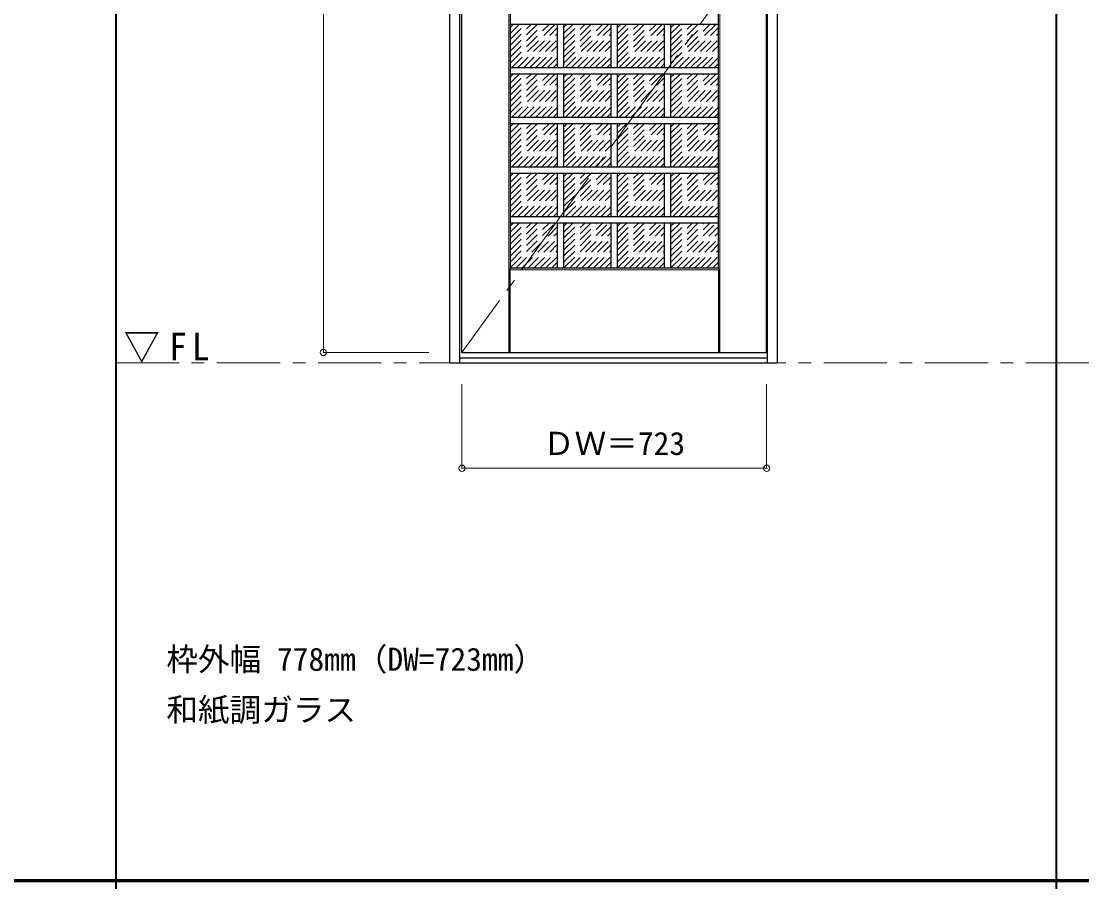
# Model space of a CAD drawing. Units: millimetres, scale not verified. Extents: x -6000 to 5700, y -4307 to 4260.
# Drawn here: x -3483 to -966, y 186 to 2230 of the extents above; entities that cross this region are included whole.
import ezdxf
from ezdxf.enums import TextEntityAlignment as Align

# ---------------------------------------------------------------- set-up
doc = ezdxf.new("R2010")
doc.units = ezdxf.units.MM
doc.header["$LTSCALE"] = 30
doc.header["$PDMODE"] = 32
doc.header["$PDSIZE"] = 15
for name, pattern in [('CHAIN1', [8, 5, -1, 1, -1]), ('CHAIN2', [12, 9, -1, 1, -1]), ('DASHED1', [1.8, 1.2, -0.6])]:
    doc.linetypes.add(name, pattern=pattern)
for name, color, linetype, lineweight in [('0-1_通り芯', 4, 'CHAIN1', 9), ('0-2_扉', 3, 'Continuous', 25), ('0-3_仕上げ', 3, 'Continuous', 25), ('0-4_枠', 3, 'Continuous', 25), ('0-7', 7, 'CHAIN2', 18), ('0-B_寸法', 7, 'Continuous', 9), ('0-C_ハッチ', 4, 'DASHED1', 9), ('F-1_枠', 6, 'Continuous', 40)]:
    doc.layers.add(name, color=color, linetype=linetype, lineweight=lineweight)
doc.layers.add('0-A_文字', color=7, linetype='Continuous')
doc.styles.add('ＭＳ ゴシック', font='')
doc.styles.get('ＭＳ ゴシック').set_extended_font_data('MS Gothic')

msp = doc.modelspace()

# ---------------------------------------------------------------- linework, layer by layer
at = {"layer": '0-1_通り芯', "color": 7, "lineweight": 18}
msp.add_line((-3258.4, 1418), (3436.4, 1418), dxfattribs=at)
at = {"layer": '0-2_扉'}
for p, q in [((-2436.8, 1443), (-2436.8, 3438)), ((-1713.8, 1443), (-1713.8, 3438)), ((-2436.8, 1443), (-1713.8, 1443))]:
    msp.add_line(p, q, dxfattribs=at)
at = {"layer": '0-3_仕上げ', "color": 7, "lineweight": 18}
for p, q in [((-1824.8, 1443), (-1824.8, 3438)), ((-2325.8, 1443), (-2325.8, 2389)), ((-2321.8, 1643), (-2324.3, 1640.5)), ((-2324.3, 1443), (-2324.3, 1640.5)), ((-2322.8, 1639), (-1827.8, 1639)), ((-1828.8, 1643), (-1826.3, 1640.5)), ((-1827.8, 1639), (-1826.3, 1640.5)), ((-1827.8, 1443), (-1827.8, 1639)), ((-1826.3, 1443), (-1826.3, 1640.5))]:
    msp.add_line(p, q, dxfattribs=at)
at = {"layer": '0-3_仕上げ'}
for p, q in [((-1828.8, 3288), (-1828.8, 1643)), ((-2321.8, 1643), (-2321.8, 2389)), ((-1828.8, 2222), (-2321.8, 2222)), ((-2209.8, 2119), (-2209.8, 2222)), ((-2194.8, 2119), (-2194.8, 2222)), ((-2082.8, 2119), (-2082.8, 2222)), ((-2067.8, 2119), (-2067.8, 2222)), ((-1955.8, 2119), (-1955.8, 2222)), ((-1940.8, 2119), (-1940.8, 2222)), ((-1828.8, 2119), (-2321.8, 2119)), ((-1828.8, 2104), (-2321.8, 2104)), ((-2209.8, 2001), (-2209.8, 2104)), ((-2194.8, 2001), (-2194.8, 2104)), ((-2082.8, 2001), (-2082.8, 2104)), ((-2067.8, 2001), (-2067.8, 2104)), ((-1955.8, 2001), (-1955.8, 2104)), ((-1940.8, 2001), (-1940.8, 2104)), ((-1828.8, 2001), (-2321.8, 2001)), ((-1828.8, 1986), (-2321.8, 1986)), ((-2209.8, 1883), (-2209.8, 1986)), ((-2194.8, 1883), (-2194.8, 1986)), ((-2082.8, 1883), (-2082.8, 1986)), ((-2067.8, 1883), (-2067.8, 1986)), ((-1955.8, 1883), (-1955.8, 1986)), ((-1940.8, 1883), (-1940.8, 1986)), ((-1828.8, 1883), (-2321.8, 1883)), ((-1828.8, 1868), (-2321.8, 1868)), ((-2209.8, 1765), (-2209.8, 1868)), ((-2194.8, 1765), (-2194.8, 1868)), ((-2082.8, 1765), (-2082.8, 1868)), ((-2067.8, 1765), (-2067.8, 1868)), ((-1955.8, 1765), (-1955.8, 1868)), ((-1940.8, 1765), (-1940.8, 1868)), ((-1828.8, 1765), (-2321.8, 1765)), ((-1828.8, 1750), (-2321.8, 1750)), ((-2209.8, 1643), (-2209.8, 1750)), ((-2194.8, 1643), (-2194.8, 1750)), ((-2082.8, 1643), (-2082.8, 1750)), ((-2067.8, 1643), (-2067.8, 1750)), ((-1955.8, 1643), (-1955.8, 1750)), ((-1940.8, 1643), (-1940.8, 1750)), ((-1828.8, 1643), (-2321.8, 1643))]:
    msp.add_line(p, q, dxfattribs=at)
at = {"layer": '0-3_仕上げ', "color": 7, "lineweight": 18}
msp.add_lwpolyline([(-2322.8, 1443), (-2322.8, 1639), (-2324.3, 1640.5)], dxfattribs=at)
at = {"layer": '0-4_枠'}
for p, q in [((-2465.8, 1418), (-2465.8, 3465)), ((-1687.8, 1418), (-1687.8, 3465)), ((-2441.8, 1418), (-2441.8, 3441)), ((-1711.8, 1418), (-1711.8, 3441)), ((-2465.8, 1418), (-1687.8, 1418)), ((-2441.8, 1430), (-1711.8, 1430))]:
    msp.add_line(p, q, dxfattribs=at)
at = {"layer": '0-7'}
msp.add_line((-1713.8, 2440.5), (-2436.8, 1443), dxfattribs=at)
at = {"layer": '0-B_寸法', "color": 4}
for p, q in [((-2765.8, 3438), (-2765.8, 1443)), ((-2765.8, 1443), (-2515.8, 1443)), ((-2436.8, 1168), (-2436.8, 1368)), ((-1713.8, 1168), (-1713.8, 1368)), ((-2436.8, 1168), (-1713.8, 1168))]:
    msp.add_line(p, q, dxfattribs=at)
at = {"layer": '0-B_寸法'}
for p in [(-2765.8, 1443), (-2436.8, 1168), (-1713.8, 1168)]:
    msp.add_point(p, dxfattribs=at)
at = {"layer": '0-C_ハッチ'}
for p, q in [((-2321.8, 2130.49), (-2230.29, 2222)), ((-2321.8, 2144.63), (-2244.43, 2222)), ((-2321.8, 2158.77), (-2258.57, 2222)), ((-2321.8, 2172.92), (-2272.72, 2222)), ((-2321.8, 2187.06), (-2286.86, 2222)), ((-2321.8, 2201.2), (-2301, 2222)), ((-2321.8, 2215.34), (-2315.14, 2222)), ((-2319.15, 2119), (-2216.15, 2222)), ((-2194.8, 2130.21), (-2103.01, 2222)), ((-2194.8, 2144.35), (-2117.15, 2222)), ((-2194.8, 2158.5), (-2131.3, 2222)), ((-2194.8, 2172.64), (-2145.44, 2222)), ((-2194.8, 2186.78), (-2159.58, 2222)), ((-2194.8, 2200.92), (-2173.72, 2222)), ((-2194.8, 2215.06), (-2187.86, 2222)), ((-2191.87, 2119), (-2088.87, 2222)), ((-2067.8, 2129.93), (-1975.73, 2222)), ((-2067.8, 2144.07), (-1989.87, 2222)), ((-2067.8, 2158.22), (-2004.02, 2222)), ((-2067.8, 2172.36), (-2018.16, 2222)), ((-2067.8, 2186.5), (-2032.3, 2222)), ((-2067.8, 2200.64), (-2046.44, 2222)), ((-2067.8, 2214.78), (-2060.58, 2222)), ((-2064.59, 2119), (-1961.59, 2222)), ((-1940.8, 2129.65), (-1848.45, 2222)), ((-1940.8, 2143.79), (-1862.59, 2222)), ((-1940.8, 2157.94), (-1876.74, 2222)), ((-1940.8, 2172.08), (-1890.88, 2222)), ((-1940.8, 2186.22), (-1905.02, 2222)), ((-1940.8, 2200.36), (-1919.16, 2222)), ((-1940.8, 2214.51), (-1933.31, 2222)), ((-1937.31, 2119), (-1834.31, 2222)), ((-2305.01, 2119), (-2209.8, 2214.21)), ((-2290.86, 2119), (-2209.8, 2200.06)), ((-2177.73, 2119), (-2082.8, 2213.93)), ((-2163.58, 2119), (-2082.8, 2199.78)), ((-2050.45, 2119), (-1955.8, 2213.65)), ((-2036.31, 2119), (-1955.8, 2199.51)), ((-1923.17, 2119), (-1828.8, 2213.37)), ((-1909.03, 2119), (-1828.8, 2199.23)), ((-2276.72, 2119), (-2209.8, 2185.92)), ((-2262.58, 2119), (-2209.8, 2171.78)), ((-2149.44, 2119), (-2082.8, 2185.64)), ((-2135.3, 2119), (-2082.8, 2171.5)), ((-2022.16, 2119), (-1955.8, 2185.36)), ((-2008.02, 2119), (-1955.8, 2171.22)), ((-1894.88, 2119), (-1828.8, 2185.08)), ((-1880.74, 2119), (-1828.8, 2170.94)), ((-2248.44, 2119), (-2209.8, 2157.64)), ((-2234.3, 2119), (-2209.8, 2143.5)), ((-2121.16, 2119), (-2082.8, 2157.36)), ((-2107.02, 2119), (-2082.8, 2143.22)), ((-1993.88, 2119), (-1955.8, 2157.08)), ((-1979.74, 2119), (-1955.8, 2142.94)), ((-1866.6, 2119), (-1828.8, 2156.8)), ((-1852.46, 2119), (-1828.8, 2142.66)), ((-2220.15, 2119), (-2209.8, 2129.35)), ((-2092.87, 2119), (-2082.8, 2129.07)), ((-1965.59, 2119), (-1955.8, 2128.79)), ((-1838.32, 2119), (-1828.8, 2128.52)), ((-2321.8, 2012.49), (-2230.29, 2104)), ((-2321.8, 2026.63), (-2244.43, 2104)), ((-2321.8, 2040.77), (-2258.57, 2104)), ((-2321.8, 2054.92), (-2272.72, 2104)), ((-2321.8, 2069.06), (-2286.86, 2104)), ((-2321.8, 2083.2), (-2301, 2104)), ((-2321.8, 2097.34), (-2315.14, 2104)), ((-2319.15, 2001), (-2216.15, 2104)), ((-2305.01, 2001), (-2209.8, 2096.21)), ((-2194.8, 2012.21), (-2103.01, 2104)), ((-2194.8, 2026.35), (-2117.15, 2104)), ((-2194.8, 2040.5), (-2131.3, 2104)), ((-2194.8, 2054.64), (-2145.44, 2104)), ((-2194.8, 2068.78), (-2159.58, 2104)), ((-2194.8, 2082.92), (-2173.72, 2104)), ((-2194.8, 2097.06), (-2187.86, 2104)), ((-2191.87, 2001), (-2088.87, 2104)), ((-2177.73, 2001), (-2082.8, 2095.93)), ((-2067.8, 2011.93), (-1975.73, 2104)), ((-2067.8, 2026.07), (-1989.87, 2104)), ((-2067.8, 2040.22), (-2004.02, 2104)), ((-2067.8, 2054.36), (-2018.16, 2104)), ((-2067.8, 2068.5), (-2032.3, 2104)), ((-2067.8, 2082.64), (-2046.44, 2104)), ((-2067.8, 2096.78), (-2060.58, 2104)), ((-2064.59, 2001), (-1961.59, 2104)), ((-2050.45, 2001), (-1955.8, 2095.65)), ((-1940.8, 2011.65), (-1848.45, 2104)), ((-1940.8, 2025.79), (-1862.59, 2104)), ((-1940.8, 2039.94), (-1876.74, 2104)), ((-1940.8, 2054.08), (-1890.88, 2104)), ((-1940.8, 2068.22), (-1905.02, 2104)), ((-1940.8, 2082.36), (-1919.16, 2104)), ((-1940.8, 2096.51), (-1933.31, 2104)), ((-1937.31, 2001), (-1834.31, 2104)), ((-1923.17, 2001), (-1828.8, 2095.37)), ((-2290.86, 2001), (-2209.8, 2082.06)), ((-2276.72, 2001), (-2209.8, 2067.92)), ((-2163.58, 2001), (-2082.8, 2081.78)), ((-2149.44, 2001), (-2082.8, 2067.64)), ((-2036.31, 2001), (-1955.8, 2081.51)), ((-2022.16, 2001), (-1955.8, 2067.36)), ((-1909.03, 2001), (-1828.8, 2081.23)), ((-1894.88, 2001), (-1828.8, 2067.08)), ((-2262.58, 2001), (-2209.8, 2053.78)), ((-2248.44, 2001), (-2209.8, 2039.64)), ((-2135.3, 2001), (-2082.8, 2053.5)), ((-2121.16, 2001), (-2082.8, 2039.36)), ((-2008.02, 2001), (-1955.8, 2053.22)), ((-1993.88, 2001), (-1955.8, 2039.08)), ((-1880.74, 2001), (-1828.8, 2052.94)), ((-2234.3, 2001), (-2209.8, 2025.5)), ((-2107.02, 2001), (-2082.8, 2025.22)), ((-1979.74, 2001), (-1955.8, 2024.94)), ((-1866.6, 2001), (-1828.8, 2038.8)), ((-1852.46, 2001), (-1828.8, 2024.66)), ((-2220.15, 2001), (-2209.8, 2011.35)), ((-2092.87, 2001), (-2082.8, 2011.07)), ((-1965.59, 2001), (-1955.8, 2010.79)), ((-1838.32, 2001), (-1828.8, 2010.52)), ((-2321.8, 1894.49), (-2230.29, 1986)), ((-2321.8, 1908.63), (-2244.43, 1986)), ((-2321.8, 1922.77), (-2258.57, 1986)), ((-2321.8, 1936.92), (-2272.72, 1986)), ((-2321.8, 1951.06), (-2286.86, 1986)), ((-2321.8, 1965.2), (-2301, 1986)), ((-2321.8, 1979.34), (-2315.14, 1986)), ((-2319.15, 1883), (-2216.15, 1986)), ((-2305.01, 1883), (-2209.8, 1978.21)), ((-2290.86, 1883), (-2209.8, 1964.06)), ((-2194.8, 1894.21), (-2103.01, 1986)), ((-2194.8, 1908.35), (-2117.15, 1986)), ((-2194.8, 1922.5), (-2131.3, 1986)), ((-2194.8, 1936.64), (-2145.44, 1986)), ((-2194.8, 1950.78), (-2159.58, 1986)), ((-2194.8, 1964.92), (-2173.72, 1986)), ((-2194.8, 1979.06), (-2187.86, 1986)), ((-2191.87, 1883), (-2088.87, 1986)), ((-2177.73, 1883), (-2082.8, 1977.93)), ((-2163.58, 1883), (-2082.8, 1963.78)), ((-2067.8, 1893.93), (-1975.73, 1986)), ((-2067.8, 1908.07), (-1989.87, 1986)), ((-2067.8, 1922.22), (-2004.02, 1986)), ((-2067.8, 1936.36), (-2018.16, 1986)), ((-2067.8, 1950.5), (-2032.3, 1986)), ((-2067.8, 1964.64), (-2046.44, 1986)), ((-2067.8, 1978.78), (-2060.58, 1986)), ((-2064.59, 1883), (-1961.59, 1986)), ((-2050.45, 1883), (-1955.8, 1977.65)), ((-2036.31, 1883), (-1955.8, 1963.51)), ((-1940.8, 1893.65), (-1848.45, 1986)), ((-1940.8, 1907.79), (-1862.59, 1986)), ((-1940.8, 1921.94), (-1876.74, 1986)), ((-1940.8, 1936.08), (-1890.88, 1986)), ((-1940.8, 1950.22), (-1905.02, 1986)), ((-1940.8, 1964.36), (-1919.16, 1986)), ((-1940.8, 1978.51), (-1933.31, 1986)), ((-1937.31, 1883), (-1834.31, 1986)), ((-1923.17, 1883), (-1828.8, 1977.37)), ((-2276.72, 1883), (-2209.8, 1949.92)), ((-2149.44, 1883), (-2082.8, 1949.64)), ((-2022.16, 1883), (-1955.8, 1949.36)), ((-1909.03, 1883), (-1828.8, 1963.23)), ((-1894.88, 1883), (-1828.8, 1949.08)), ((-2262.58, 1883), (-2209.8, 1935.78)), ((-2248.44, 1883), (-2209.8, 1921.64)), ((-2135.3, 1883), (-2082.8, 1935.5)), ((-2121.16, 1883), (-2082.8, 1921.36)), ((-2008.02, 1883), (-1955.8, 1935.22)), ((-1993.88, 1883), (-1955.8, 1921.08)), ((-1880.74, 1883), (-1828.8, 1934.94)), ((-1866.6, 1883), (-1828.8, 1920.8)), ((-2234.3, 1883), (-2209.8, 1907.5)), ((-2220.15, 1883), (-2209.8, 1893.35)), ((-2107.02, 1883), (-2082.8, 1907.22)), ((-2092.87, 1883), (-2082.8, 1893.07)), ((-1979.74, 1883), (-1955.8, 1906.94)), ((-1965.59, 1883), (-1955.8, 1892.79)), ((-1852.46, 1883), (-1828.8, 1906.66)), ((-1838.32, 1883), (-1828.8, 1892.52)), ((-2321.8, 1776.49), (-2230.29, 1868)), ((-2321.8, 1790.63), (-2244.43, 1868)), ((-2321.8, 1804.77), (-2258.57, 1868)), ((-2321.8, 1818.92), (-2272.72, 1868)), ((-2321.8, 1833.06), (-2286.86, 1868)), ((-2321.8, 1847.2), (-2301, 1868)), ((-2321.8, 1861.34), (-2315.14, 1868)), ((-2319.15, 1765), (-2216.15, 1868)), ((-2194.8, 1776.21), (-2103.01, 1868)), ((-2194.8, 1790.35), (-2117.15, 1868)), ((-2194.8, 1804.5), (-2131.3, 1868)), ((-2194.8, 1818.64), (-2145.44, 1868)), ((-2194.8, 1832.78), (-2159.58, 1868)), ((-2194.8, 1846.92), (-2173.72, 1868)), ((-2194.8, 1861.06), (-2187.86, 1868)), ((-2191.87, 1765), (-2088.87, 1868)), ((-2067.8, 1775.93), (-1975.73, 1868)), ((-2067.8, 1790.07), (-1989.87, 1868)), ((-2067.8, 1804.22), (-2004.02, 1868)), ((-2067.8, 1818.36), (-2018.16, 1868)), ((-2067.8, 1832.5), (-2032.3, 1868)), ((-2067.8, 1846.64), (-2046.44, 1868)), ((-2067.8, 1860.78), (-2060.58, 1868)), ((-2064.59, 1765), (-1961.59, 1868)), ((-1940.8, 1775.65), (-1848.45, 1868)), ((-1940.8, 1789.79), (-1862.59, 1868)), ((-1940.8, 1803.94), (-1876.74, 1868)), ((-1940.8, 1818.08), (-1890.88, 1868)), ((-1940.8, 1832.22), (-1905.02, 1868)), ((-1940.8, 1846.36), (-1919.16, 1868)), ((-1940.8, 1860.51), (-1933.31, 1868)), ((-1937.31, 1765), (-1834.31, 1868)), ((-2305.01, 1765), (-2209.8, 1860.21)), ((-2290.86, 1765), (-2209.8, 1846.06)), ((-2177.73, 1765), (-2082.8, 1859.93)), ((-2163.58, 1765), (-2082.8, 1845.78)), ((-2050.45, 1765), (-1955.8, 1859.65)), ((-2036.31, 1765), (-1955.8, 1845.51)), ((-1923.17, 1765), (-1828.8, 1859.37)), ((-1909.03, 1765), (-1828.8, 1845.23)), ((-2276.72, 1765), (-2209.8, 1831.92)), ((-2262.58, 1765), (-2209.8, 1817.78)), ((-2149.44, 1765), (-2082.8, 1831.64)), ((-2135.3, 1765), (-2082.8, 1817.5)), ((-2022.16, 1765), (-1955.8, 1831.36)), ((-2008.02, 1765), (-1955.8, 1817.22)), ((-1894.88, 1765), (-1828.8, 1831.08)), ((-1880.74, 1765), (-1828.8, 1816.94)), ((-2248.44, 1765), (-2209.8, 1803.64)), ((-2234.3, 1765), (-2209.8, 1789.5)), ((-2121.16, 1765), (-2082.8, 1803.36)), ((-2107.02, 1765), (-2082.8, 1789.22)), ((-1993.88, 1765), (-1955.8, 1803.08)), ((-1979.74, 1765), (-1955.8, 1788.94)), ((-1866.6, 1765), (-1828.8, 1802.8)), ((-1852.46, 1765), (-1828.8, 1788.66)), ((-2220.15, 1765), (-2209.8, 1775.35)), ((-2092.87, 1765), (-2082.8, 1775.07)), ((-1965.59, 1765), (-1955.8, 1774.79)), ((-1838.32, 1765), (-1828.8, 1774.52)), ((-2321.8, 1644.35), (-2216.15, 1750)), ((-2321.8, 1658.49), (-2230.29, 1750)), ((-2321.8, 1672.63), (-2244.43, 1750)), ((-2321.8, 1686.77), (-2258.57, 1750)), ((-2321.8, 1700.92), (-2272.72, 1750)), ((-2321.8, 1715.06), (-2286.86, 1750)), ((-2321.8, 1729.2), (-2301, 1750)), ((-2321.8, 1743.34), (-2315.14, 1750)), ((-2309.01, 1643), (-2209.8, 1742.21)), ((-2194.8, 1644.07), (-2088.87, 1750)), ((-2194.8, 1658.21), (-2103.01, 1750)), ((-2194.8, 1672.35), (-2117.15, 1750)), ((-2194.8, 1686.5), (-2131.3, 1750)), ((-2194.8, 1700.64), (-2145.44, 1750)), ((-2194.8, 1714.78), (-2159.58, 1750)), ((-2194.8, 1728.92), (-2173.72, 1750)), ((-2194.8, 1743.06), (-2187.86, 1750)), ((-2181.73, 1643), (-2082.8, 1741.93)), ((-2067.8, 1643.79), (-1961.59, 1750)), ((-2067.8, 1657.93), (-1975.73, 1750)), ((-2067.8, 1672.07), (-1989.87, 1750)), ((-2067.8, 1686.22), (-2004.02, 1750)), ((-2067.8, 1700.36), (-2018.16, 1750)), ((-2067.8, 1714.5), (-2032.3, 1750)), ((-2067.8, 1728.64), (-2046.44, 1750)), ((-2067.8, 1742.78), (-2060.58, 1750)), ((-2054.45, 1643), (-1955.8, 1741.65)), ((-1940.8, 1643.51), (-1834.31, 1750)), ((-1940.8, 1657.65), (-1848.45, 1750)), ((-1940.8, 1671.79), (-1862.59, 1750)), ((-1940.8, 1685.94), (-1876.74, 1750)), ((-1940.8, 1700.08), (-1890.88, 1750)), ((-1940.8, 1714.22), (-1905.02, 1750)), ((-1940.8, 1728.36), (-1919.16, 1750)), ((-1940.8, 1742.51), (-1933.31, 1750)), ((-1927.17, 1643), (-1828.8, 1741.37)), ((-2294.86, 1643), (-2209.8, 1728.06)), ((-2280.72, 1643), (-2209.8, 1713.92)), ((-2167.58, 1643), (-2082.8, 1727.78)), ((-2153.44, 1643), (-2082.8, 1713.64)), ((-2040.31, 1643), (-1955.8, 1727.51)), ((-2026.16, 1643), (-1955.8, 1713.36)), ((-1913.03, 1643), (-1828.8, 1727.23)), ((-1898.88, 1643), (-1828.8, 1713.08)), ((-2266.58, 1643), (-2209.8, 1699.78)), ((-2139.3, 1643), (-2082.8, 1699.5)), ((-2012.02, 1643), (-1955.8, 1699.22)), ((-1884.74, 1643), (-1828.8, 1698.94)), ((-2252.44, 1643), (-2209.8, 1685.64)), ((-2238.3, 1643), (-2209.8, 1671.5)), ((-2125.16, 1643), (-2082.8, 1685.36)), ((-2111.02, 1643), (-2082.8, 1671.22)), ((-1997.88, 1643), (-1955.8, 1685.08)), ((-1983.74, 1643), (-1955.8, 1670.94)), ((-1870.6, 1643), (-1828.8, 1684.8)), ((-1856.46, 1643), (-1828.8, 1670.66)), ((-2224.15, 1643), (-2209.8, 1657.35)), ((-2210.01, 1643), (-2209.8, 1643.21)), ((-2096.87, 1643), (-2082.8, 1657.07)), ((-1969.59, 1643), (-1955.8, 1656.79)), ((-1842.32, 1643), (-1828.8, 1656.52))]:
    msp.add_line(p, q, dxfattribs=at)
at = {"layer": 'F-1_枠'}
for p, q in [((-3258.4, 4175), (-3258.4, -3790)), ((-1026.8, 4175), (-1026.8, -3790)), ((-6000, 190.5), (5700, 190.5)), ((-6000, 187.5), (5700, 187.5))]:
    msp.add_line(p, q, dxfattribs=at)

# ---------------------------------------------------------------- texts
at = {"layer": '0-A_文字', "style": 'ＭＳ ゴシック'}
for s, p in [('枠外幅 778mm（DW=723mm）', (-3138.4, 670.5)), ('和紙調ガラス', (-3138.4, 550.5))]:
    msp.add_text(s, height=54.99, dxfattribs=at).set_placement(p, align=Align.BOTTOM_LEFT)
at = {"layer": '0-A_文字', "insert": (-3239.65, 1418), "char_height": 65.98, "attachment_point": 7, "style": 'ＭＳ ゴシック'}
msp.add_mtext('\\T1.26;\\W0.95;▽FL', dxfattribs=at)
at = {"layer": '0-B_寸法', "style": 'ＭＳ ゴシック'}
msp.add_text('ＤＷ＝723', height=54.99, dxfattribs=at).set_placement((-2244.55, 1183), align=Align.BOTTOM_LEFT)

doc.saveas('drawing.dxf')
